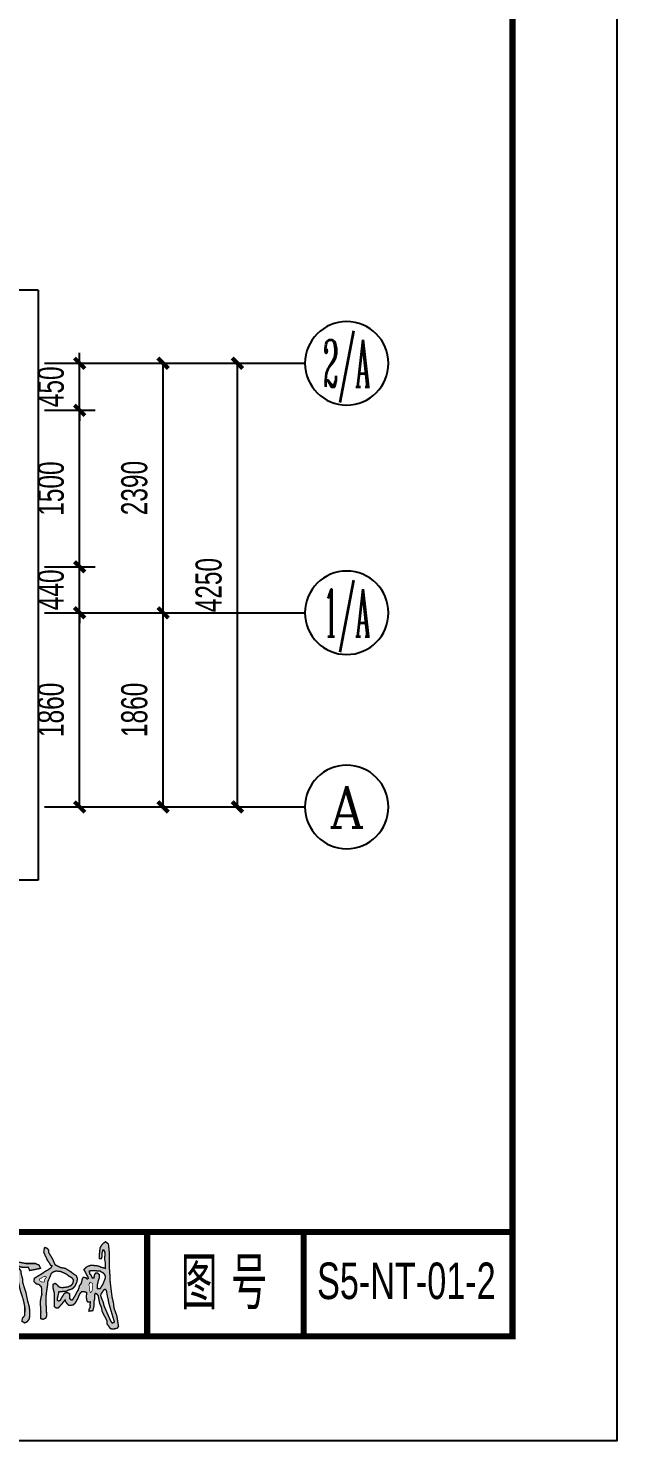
# Model space of a CAD drawing. Extents: x 141823 to 183823, y -39186 to 56515.
# Drawn here: x 178185 to 183823, y -7504 to 6027 of the extents above; entities that cross this region are included whole.
import ezdxf
from ezdxf.enums import TextEntityAlignment as Align

# ---------------------------------------------------------------- set-up
doc = ezdxf.new("R2010")
doc.units = 0
doc.header["$LTSCALE"] = 1000
doc.header["$MEASUREMENT"] = 0
for name, color, linetype in [('ACS_COM', 7, 'Continuous'), ('AXIS', 3, 'Continuous'), ('AXIS_TEXT', 7, 'Continuous'), ('HIDE_B', 7, 'Continuous'), ('图框', 7, 'Continuous'), ('描手写字', 7, 'Continuous')]:
    doc.layers.add(name, color=color, linetype=linetype)
doc.styles.add('_TCH_AXIS', font='COMPLEX', dxfattribs={"bigfont": 'GBCBIG'})
doc.styles.add('COMPLEX', font='COMPLEX')
doc.styles.add('DIM_FONT', font='hztxt_e.shx', dxfattribs={"width": 0.7, "bigfont": 'hztxt.shx'})
doc.styles.get("Standard").update_dxf_attribs({"font": 'hztxt_e.shx', "width": 0.7, "bigfont": 'hztxt.shx'})
doc.dimstyles.new('DIMN50', dxfattribs={"dimtxt": 250, "dimasz": 100, "dimexe": 150, "dimexo": 150, "dimgap": 150, "dimtad": 1, "dimdec": 0, "dimzin": 0, "dimdsep": 46, "dimtxsty": 'DIM_FONT', "dimblk": 'ARCHTICK', "dimcen": 0.09, "dimclrt": 7, "dimazin": 2, "dimtfac": 1, "dimtdec": 0, "dimtix": 1, "dimtmove": 2, "dimatfit": 3, "dimldrblk": 'ARCHTICK', "dimfxl": 0, "dimtolj": 1, "dimtzin": 0, "dimarcsym": 0})

# ---------------------------------------------------------------- blocks, each defined once
blk = doc.blocks.new('_ArchTick')
at = {"color": 0, "linetype": 'ByBlock', "const_width": 0.4}
blk.add_lwpolyline([(-0.5, -0.5), (0.5, 0.5)], dxfattribs=at)
blk = doc.blocks.new('*D58')
at = {"layer": 'AXIS', "color": 0, "lineweight": -2}
for p, q in [((179285, 427), (179627, 427)), ((179477, -1433), (179477, 427)), ((179285, -1433), (179627, -1433))]:
    blk.add_line(p, q, dxfattribs=at)
at = {"layer": 'Defpoints', "color": 0}
for p in [(179135, 427), (179477, 427), (179135, -1433)]:
    blk.add_point(p, dxfattribs=at)
at = {"layer": 'AXIS', "color": 0, "lineweight": -2, "xscale": 100, "yscale": 100, "zscale": 100}
for p, rotation in [((179477, 427), 90), ((179477, -1433), 270)]:
    blk.add_blockref('_ArchTick', p, dxfattribs=dict(at, rotation=rotation))
at = {"layer": 'AXIS', "color": 7, "insert": (179202, -503), "char_height": 250, "attachment_point": 5, "rotation": 90, "style": 'DIM_FONT'}
blk.add_mtext('\\A1;1860', dxfattribs=at)
blk = doc.blocks.new('*D59')
at = {"layer": 'AXIS', "color": 0, "lineweight": -2}
for p, q in [((179285, 2817), (179627, 2817)), ((179477, 427), (179477, 2817)), ((179285, 427), (179627, 427))]:
    blk.add_line(p, q, dxfattribs=at)
at = {"layer": 'Defpoints', "color": 0}
for p in [(179135, 2817), (179477, 2817), (179135, 427)]:
    blk.add_point(p, dxfattribs=at)
at = {"layer": 'AXIS', "color": 0, "lineweight": -2, "xscale": 100, "yscale": 100, "zscale": 100}
for p, rotation in [((179477, 2817), 90), ((179477, 427), 270)]:
    blk.add_blockref('_ArchTick', p, dxfattribs=dict(at, rotation=rotation))
at = {"layer": 'AXIS', "color": 7, "insert": (179202, 1622), "char_height": 250, "attachment_point": 5, "rotation": 90, "style": 'DIM_FONT'}
blk.add_mtext('\\A1;2390', dxfattribs=at)
blk = doc.blocks.new('*D60')
at = {"layer": 'AXIS', "color": 0, "lineweight": -2}
for p, q in [((179996, 2817), (180339, 2817)), ((180189, -1433), (180189, 2817)), ((179996, -1433), (180339, -1433))]:
    blk.add_line(p, q, dxfattribs=at)
at = {"layer": 'Defpoints', "color": 0}
for p in [(179846, 2817), (180189, 2817), (179846, -1433)]:
    blk.add_point(p, dxfattribs=at)
at = {"layer": 'AXIS', "color": 0, "lineweight": -2, "xscale": 100, "yscale": 100, "zscale": 100}
for p, rotation in [((180189, 2817), 90), ((180189, -1433), 270)]:
    blk.add_blockref('_ArchTick', p, dxfattribs=dict(at, rotation=rotation))
at = {"layer": 'AXIS', "color": 7, "insert": (179914, 692), "char_height": 250, "attachment_point": 5, "rotation": 90, "style": 'DIM_FONT'}
blk.add_mtext('\\A1;4250', dxfattribs=at)
blk = doc.blocks.new('*D62')
at = {"layer": 'AXIS', "color": 0, "lineweight": -2}
for p, q in [((178341, 427), (178827, 427)), ((178677, -1433), (178677, 427)), ((178341, -1433), (178827, -1433))]:
    blk.add_line(p, q, dxfattribs=at)
at = {"layer": 'Defpoints', "color": 0}
for p in [(178191, 427), (178677, 427), (178191, -1433)]:
    blk.add_point(p, dxfattribs=at)
at = {"layer": 'AXIS', "color": 0, "lineweight": -2, "xscale": 100, "yscale": 100, "zscale": 100}
for p, rotation in [((178677, 427), 90), ((178677, -1433), 270)]:
    blk.add_blockref('_ArchTick', p, dxfattribs=dict(at, rotation=rotation))
at = {"layer": 'AXIS', "color": 7, "insert": (178402, -503), "char_height": 250, "attachment_point": 5, "rotation": 90, "style": 'DIM_FONT'}
blk.add_mtext('\\A1;1860', dxfattribs=at)
blk = doc.blocks.new('*D63')
at = {"layer": 'AXIS', "color": 0, "lineweight": -2}
for p, q in [((178677, 867), (178677, 967)), ((178341, 867), (178827, 867)), ((178677, 427), (178677, 867)), ((178341, 427), (178827, 427)), ((178677, 427), (178677, 327))]:
    blk.add_line(p, q, dxfattribs=at)
at = {"layer": 'Defpoints', "color": 0}
for p in [(178191, 867), (178677, 867), (178191, 427)]:
    blk.add_point(p, dxfattribs=at)
at = {"layer": 'AXIS', "color": 0, "lineweight": -2, "xscale": 100, "yscale": 100, "zscale": 100}
for p, rotation in [((178677, 867), 270), ((178677, 427), 90)]:
    blk.add_blockref('_ArchTick', p, dxfattribs=dict(at, rotation=rotation))
at = {"layer": 'AXIS', "color": 7, "insert": (178402, 647), "char_height": 250, "attachment_point": 5, "rotation": 90, "style": 'DIM_FONT'}
blk.add_mtext('\\A1;440', dxfattribs=at)
blk = doc.blocks.new('*D64')
at = {"layer": 'AXIS', "color": 0, "lineweight": -2}
for p, q in [((178341, 2367), (178827, 2367)), ((178677, 867), (178677, 2367)), ((178341, 867), (178827, 867))]:
    blk.add_line(p, q, dxfattribs=at)
at = {"layer": 'Defpoints', "color": 0}
for p in [(178191, 2367), (178677, 2367), (178191, 867)]:
    blk.add_point(p, dxfattribs=at)
at = {"layer": 'AXIS', "color": 0, "lineweight": -2, "xscale": 100, "yscale": 100, "zscale": 100}
for p, rotation in [((178677, 2367), 90), ((178677, 867), 270)]:
    blk.add_blockref('_ArchTick', p, dxfattribs=dict(at, rotation=rotation))
at = {"layer": 'AXIS', "color": 7, "insert": (178402, 1617), "char_height": 250, "attachment_point": 5, "rotation": 90, "style": 'DIM_FONT'}
blk.add_mtext('\\A1;1500', dxfattribs=at)
blk = doc.blocks.new('*D65')
at = {"layer": 'AXIS', "color": 0, "lineweight": -2}
for p, q in [((178677, 2817), (178677, 2917)), ((178341, 2817), (178827, 2817)), ((178677, 2367), (178677, 2817)), ((178341, 2367), (178827, 2367)), ((178677, 2367), (178677, 2267))]:
    blk.add_line(p, q, dxfattribs=at)
at = {"layer": 'Defpoints', "color": 0}
for p in [(178191, 2817), (178677, 2817), (178191, 2367)]:
    blk.add_point(p, dxfattribs=at)
at = {"layer": 'AXIS', "color": 0, "lineweight": -2, "xscale": 100, "yscale": 100, "zscale": 100}
for p, rotation in [((178677, 2817), 270), ((178677, 2367), 90)]:
    blk.add_blockref('_ArchTick', p, dxfattribs=dict(at, rotation=rotation))
at = {"layer": 'AXIS', "color": 7, "insert": (178402, 2592), "char_height": 250, "attachment_point": 5, "rotation": 90, "style": 'DIM_FONT'}
blk.add_mtext('\\A1;450', dxfattribs=at)
blk = doc.blocks.new('A$C2F7E0B2C')
at = {"layer": '描手写字'}
h = blk.add_hatch(color=256, dxfattribs=at)
h.paths.add_polyline_path([(667, 406), (680, 411), (688, 418), (696, 422), (706, 425), (716, 425), (718, 418), (709, 406), (705, 401), (703, 389), (703, 381), (692, 379), (683, 381), (675, 383), (668, 389), (663, 399)], flags=16)
h.paths.add_polyline_path([(318, 449), (317, 408), (332, 365), (356, 348), (390, 331), (412, 339), (437, 366), (455, 393), (474, 426), (485, 426), (494, 386), (512, 308), (534, 241), (541, 210), (547, 180), (547, 139), (545, 112), (527, 90), (524, 66), (546, 54), (565, 62), (584, 88), (585, 131), (584, 177), (568, 235), (556, 296), (531, 373), (530, 402), (519, 441), (515, 470), (501, 491), (484, 495), (471, 486), (470, 465), (455, 443), (442, 424), (430, 407), (414, 387), (409, 408), (404, 431), (382, 431), (370, 413), (365, 400), (349, 423), (349, 455), (342, 464), (316, 463)])
h.paths.add_polyline_path([(262, 531), (330, 531), (395, 521), (427, 521), (482, 513), (517, 499), (575, 497), (586, 472), (631, 481), (672, 489), (661, 515), (631, 528), (595, 528), (556, 528), (526, 534), (490, 540), (463, 541), (427, 544), (403, 553), (375, 555), (342, 558), (306, 564), (269, 564), (250, 549), (253, 531)])
h.paths.add_polyline_path([(39, 287), (62, 282), (78, 284), (104, 287), (129, 283), (132, 259), (107, 252), (101, 248), (104, 214), (112, 181), (120, 174), (140, 183), (162, 180), (160, 163), (129, 142), (99, 141), (71, 162), (70, 188), (70, 211), (50, 224), (38, 216), (25, 213), (6, 253), (20, 271), (46, 292)])
h.paths.add_polyline_path([(1066, 372), (1069, 379), (1073, 376), (1080, 373), (1085, 371), (1089, 361), (1088, 348), (1086, 332), (1087, 317), (1079, 302), (1074, 296), (1069, 297), (1066, 308), (1063, 329), (1062, 344), (1058, 358), (1065, 375)], flags=16)
h.paths.add_polyline_path([(1155, 284), (1169, 304), (1178, 318), (1188, 322), (1198, 314), (1202, 291), (1206, 267), (1213, 240), (1216, 218), (1222, 196), (1229, 172), (1262, 61), (1245, 52), (1233, 68), (1180, 188), (1172, 221), (1159, 252), (1153, 271)], flags=16)
h.paths.add_polyline_path([(1061, 467), (1066, 445), (1074, 436), (1081, 423), (1085, 412), (1098, 412), (1103, 437), (1112, 451), (1127, 452), (1141, 440), (1143, 425), (1140, 409), (1134, 392), (1127, 362), (1125, 349), (1127, 328), (1148, 328), (1163, 351), (1175, 374), (1184, 398), (1190, 413), (1189, 428), (1183, 442), (1170, 455), (1155, 462), (1147, 469), (1127, 469), (1112, 470), (1092, 470), (1074, 470)], flags=16)
h.paths.add_polyline_path([(703, 652), (698, 618), (714, 582), (727, 555), (746, 527), (753, 514), (764, 510), (756, 494), (731, 476), (708, 464), (681, 445), (654, 429), (623, 410), (619, 384), (639, 365), (661, 360), (678, 342), (681, 329), (683, 278), (677, 261), (672, 233), (672, 189), (675, 140), (673, 115), (674, 88), (692, 82), (715, 93), (721, 110), (719, 165), (717, 195), (716, 234), (717, 275), (724, 329), (728, 352), (730, 381), (748, 424), (759, 449), (776, 462), (796, 468), (830, 465), (862, 452), (879, 443), (904, 424), (921, 416), (936, 396), (930, 369), (916, 352), (890, 341), (868, 338), (845, 335), (821, 340), (807, 356), (789, 370), (771, 361), (772, 334), (782, 293), (782, 217), (782, 185), (798, 172), (813, 172), (848, 211), (868, 237), (875, 219), (897, 194), (910, 194), (934, 197), (950, 213), (968, 245), (985, 285), (1001, 304), (1021, 304), (1041, 296), (1039, 272), (1038, 259), (1043, 229), (1050, 220), (1070, 222), (1068, 202), (1069, 181), (1060, 162), (1059, 147), (1090, 152), (1095, 172), (1100, 192), (1100, 228), (1105, 248), (1104, 277), (1110, 290), (1120, 287), (1134, 270), (1136, 251), (1145, 209), (1158, 180), (1164, 148), (1174, 125), (1189, 98), (1203, 71), (1203, 46), (1218, 26), (1231, 7), (1258, 5), (1285, 12), (1295, 27), (1281, 112), (1259, 172), (1255, 210), (1243, 263), (1237, 311), (1233, 343), (1227, 397), (1227, 423), (1222, 493), (1222, 565), (1221, 618), (1219, 642), (1214, 684), (1191, 702), (1175, 690), (1163, 678), (1148, 654), (1145, 626), (1141, 593), (1141, 568), (1158, 567), (1162, 580), (1163, 597), (1163, 609), (1166, 620), (1170, 637), (1176, 637), (1184, 626), (1188, 604), (1185, 580), (1185, 556), (1190, 536), (1190, 509), (1190, 489), (1171, 495), (1155, 498), (1140, 505), (1121, 511), (1101, 512), (1070, 513), (1046, 504), (1032, 493), (1019, 479), (1037, 445), (1048, 425), (1055, 409), (1046, 404), (1033, 415), (1014, 418), (1006, 405), (998, 370), (983, 349), (979, 334), (972, 313), (962, 300), (947, 269), (937, 254), (928, 238), (919, 236), (906, 247), (904, 268), (904, 286), (889, 295), (873, 295), (862, 289), (846, 263), (837, 249), (830, 234), (816, 228), (806, 236), (808, 255), (816, 288), (817, 301), (838, 304), (857, 305), (878, 306), (892, 315), (906, 319), (926, 326), (942, 341), (951, 355), (962, 379), (967, 408), (958, 430), (936, 445), (915, 461), (896, 473), (868, 490), (851, 492), (832, 496), (805, 509), (789, 517), (770, 561), (752, 592), (737, 615), (738, 633), (726, 649), (708, 656)])
for points, const_width in [([(703, 652), (698, 618), (714, 582), (727, 555), (746, 527), (753, 514), (764, 510), (756, 494), (731, 476), (708, 464), (681, 445), (654, 429), (623, 410), (619, 384), (639, 365), (661, 360), (678, 342), (681, 329), (683, 278), (677, 261), (672, 233), (672, 189), (675, 140), (673, 115), (674, 88), (692, 82), (715, 93), (721, 110), (719, 165), (717, 195), (716, 234), (717, 275), (724, 329), (728, 352), (730, 381), (748, 424), (759, 449), (776, 462), (796, 468), (830, 465), (862, 452), (879, 443), (904, 424), (921, 416), (936, 396), (930, 369), (916, 352), (890, 341), (868, 338), (845, 335), (821, 340), (807, 356), (789, 370), (771, 361), (772, 334), (782, 293), (782, 217), (782, 185), (798, 172), (813, 172), (848, 211), (868, 237), (875, 219), (897, 194), (910, 194), (934, 197), (950, 213), (968, 245), (985, 285), (1001, 304), (1021, 304), (1041, 296), (1039, 272), (1038, 259), (1043, 229), (1050, 220), (1070, 222), (1068, 202), (1069, 181), (1060, 162), (1059, 147), (1090, 152), (1095, 172), (1100, 192), (1100, 228), (1105, 248), (1104, 277), (1110, 290), (1120, 287), (1134, 270), (1136, 251), (1145, 209), (1158, 180), (1164, 148), (1174, 125), (1189, 98), (1203, 71), (1203, 46), (1218, 26), (1231, 7), (1258, 5), (1285, 12), (1295, 27), (1281, 112), (1259, 172), (1255, 210), (1243, 263), (1237, 311), (1233, 343), (1227, 397), (1227, 423), (1222, 493), (1222, 565), (1221, 618), (1219, 642), (1214, 684), (1191, 702), (1175, 690), (1163, 678), (1148, 654), (1145, 626), (1141, 593), (1141, 568), (1158, 567), (1162, 580), (1163, 597), (1163, 609), (1166, 620), (1170, 637), (1176, 637), (1184, 626), (1188, 604), (1185, 580), (1185, 556), (1190, 536), (1190, 509), (1190, 489), (1171, 495), (1155, 498), (1140, 505), (1121, 511), (1101, 512), (1070, 513), (1046, 504), (1032, 493), (1019, 479), (1037, 445), (1048, 425), (1055, 409), (1046, 404), (1033, 415), (1014, 418), (1006, 405), (998, 370), (983, 349), (979, 334), (972, 313), (962, 300), (947, 269), (937, 254), (928, 238), (919, 236), (906, 247), (904, 268), (904, 286), (889, 295), (873, 295), (862, 289), (846, 263), (837, 249), (830, 234), (816, 228), (806, 236), (808, 255), (816, 288), (817, 301), (838, 304), (857, 305), (878, 306), (892, 315), (906, 319), (926, 326), (942, 341), (951, 355), (962, 379), (967, 408), (958, 430), (936, 445), (915, 461), (896, 473), (868, 490), (851, 492), (832, 496), (805, 509), (789, 517), (770, 561), (752, 592), (737, 615), (738, 633), (726, 649), (708, 656)], 10.8), ([(262, 531), (330, 531), (395, 521), (427, 521), (482, 513), (517, 499), (575, 497), (586, 472), (631, 481), (672, 489), (661, 515), (631, 528), (595, 528), (556, 528), (526, 534), (490, 540), (463, 541), (427, 544), (403, 553), (375, 555), (342, 558), (306, 564), (269, 564), (250, 549), (253, 531)], 10.8), ([(318, 449), (317, 408), (332, 365), (356, 348), (390, 331), (412, 339), (437, 366), (455, 393), (474, 426), (485, 426), (494, 386), (512, 308), (534, 241), (541, 210), (547, 180), (547, 139), (545, 112), (527, 90), (524, 66), (546, 54), (565, 62), (584, 88), (585, 131), (584, 177), (568, 235), (556, 296), (531, 373), (530, 402), (519, 441), (515, 470), (501, 491), (484, 495), (471, 486), (470, 465), (455, 443), (442, 424), (430, 407), (414, 387), (409, 408), (404, 431), (382, 431), (370, 413), (365, 400), (349, 423), (349, 455), (342, 464), (316, 463)], 10.8), ([(1061, 467), (1066, 445), (1074, 436), (1081, 423), (1085, 412), (1098, 412), (1103, 437), (1112, 451), (1127, 452), (1141, 440), (1143, 425), (1140, 409), (1134, 392), (1127, 362), (1125, 349), (1127, 328), (1148, 328), (1163, 351), (1175, 374), (1184, 398), (1190, 413), (1189, 428), (1183, 442), (1170, 455), (1155, 462), (1147, 469), (1127, 469), (1112, 470), (1092, 470), (1074, 470)], 10.8), ([(39, 287), (62, 282), (78, 284), (104, 287), (129, 283), (132, 259), (107, 252), (101, 248), (104, 214), (112, 181), (120, 174), (140, 183), (162, 180), (160, 163), (129, 142), (99, 141), (71, 162), (70, 188), (70, 211), (50, 224), (38, 216), (25, 213), (6, 253), (20, 271), (46, 292)], 10.8), ([(667, 406), (680, 411), (688, 418), (696, 422), (706, 425), (716, 425), (718, 418), (709, 406), (705, 401), (703, 389), (703, 381), (692, 379), (683, 381), (675, 383), (668, 389), (663, 399)], 5.4), ([(1066, 372), (1069, 379), (1073, 376), (1080, 373), (1085, 371), (1089, 361), (1088, 348), (1086, 332), (1087, 317), (1079, 302), (1074, 296), (1069, 297), (1066, 308), (1063, 329), (1062, 344), (1058, 358), (1065, 375)], 5.4), ([(1155, 284), (1169, 304), (1178, 318), (1188, 322), (1198, 314), (1202, 291), (1206, 267), (1213, 240), (1216, 218), (1222, 196), (1229, 172), (1262, 61), (1245, 52), (1233, 68), (1180, 188), (1172, 221), (1159, 252), (1153, 271)], 10.8)]:
    blk.add_lwpolyline(points, close=True, dxfattribs=dict(at, const_width=const_width))
blk = doc.blocks.new('_AXISO')
blk.add_circle((0, 0), 0.5)
at = {"layer": 'AXIS_TEXT', "style": 'COMPLEX', "width": 1.041667}
blk.add_attdef('A', text='', height=0.56, dxfattribs=at).set_placement((-0.25, -0.28), (0.25, -0.28), align=Align.FIT)

msp = doc.modelspace()

# ---------------------------------------------------------------- linework, layer by layer
for p, q in [((178278.7, 3517.1), (174578.7, 3517.1)), ((178278.7, 3517.1), (178278.7, -2132.9)), ((178278.7, -2132.9), (174578.7, -2132.9))]:
    msp.add_line(p, q)
at = {"layer": 'AXIS'}
for p, q in [((178734.6, 2817.1), (180836.2, 2817.1)), ((178734.6, 427.1), (180036.2, 427.1)), ((178734.6, 427.1), (180836.2, 427.1)), ((178734.6, -1432.9), (180836.2, -1432.9))]:
    msp.add_line(p, q, dxfattribs=at)
at = {"layer": 'HIDE_B', "flags": 128}
msp.add_lwpolyline([(144823.3, -5504.3), (144823.3, -5504.3), (144823.3, -5504.3), (144823.3, 21195.7), (144823.3, 21195.7), (144823.3, 21195.7), (182823.3, 21195.7), (182823.3, 21195.7), (182823.3, 21195.7), (182823.3, 21195.7), (182823.3, 21195.7), (182823.3, 21195.7), (182823.3, -5504.3), (182823.3, -5504.3), (144823.3, -5504.3)], close=True, dxfattribs=at)
at = {"layer": '图框', "linetype": 'Continuous'}
msp.add_lwpolyline([(141823.3, 22195.7), (183823.3, 22195.7), (183823.3, -7504.3), (141823.3, -7504.3)], close=True, dxfattribs=at)
at = {"layer": '图框', "linetype": 'Continuous', "const_width": 60}
for points in [[(182823.3, 21195.7), (144823.3, 21195.7), (144823.3, -6504.3), (182823.3, -6504.3), (182823.3, 21195.7)], [(144823.3, -5504.3), (182823.3, -5504.3)], [(179323.3, -6504.3), (179323.3, -5504.3)], [(180823.3, -6504.3), (180823.3, -5504.3)]]:
    msp.add_lwpolyline(points, dxfattribs=at)

# ---------------------------------------------------------------- block references
at = {"layer": 'ACS_COM', "xscale": 1.200000000069849, "yscale": 1.200000000069849, "zscale": 1.200000000069849}
msp.add_blockref('A$C2F7E0B2C', (177495.7, -6440), dxfattribs=at)
at = {"layer": 'AXIS'}
ref = msp.add_blockref('_AXISO', (181236.2, 2817.1), dxfattribs=dict(at, xscale=-800, yscale=800, zscale=800))
ref.add_attrib('A', '2/A', dxfattribs={"layer": 'AXIS_TEXT', "height": 452.55, "style": '_TCH_AXIS', "width": 0.35}).set_placement((181010, 2590.8), (181462.5, 2590.8), align=Align.FIT)
ref = msp.add_blockref('_AXISO', (181236.2, 427.1), dxfattribs=dict(at, xscale=-800, yscale=800, zscale=800))
ref.add_attrib('A', '1/A', dxfattribs={"layer": 'AXIS_TEXT', "height": 452.55, "style": '_TCH_AXIS', "width": 0.381818}).set_placement((181010, 200.8), (181462.5, 200.8), align=Align.FIT)
ref = msp.add_blockref('_AXISO', (181236.2, -1432.9), dxfattribs=dict(at, xscale=-800, yscale=800, zscale=800))
ref.add_attrib('A', 'A', dxfattribs={"layer": 'AXIS_TEXT', "height": 396.5, "style": '_TCH_AXIS'}).set_placement((181066.3, -1631.1), (181406.2, -1631.1), align=Align.FIT)

# ---------------------------------------------------------------- texts
at = {"layer": '图框', "linetype": 'Continuous', "width": 0.7}
for s, height, p in [('图 号', 500, (180061.6, -5994.9)), ('S5-NT-01-2', 350, (181807.7, -5972))]:
    msp.add_text(s, height=height, dxfattribs=at).set_placement(p, align=Align.MIDDLE_CENTER)

# ---------------------------------------------------------------- dimensions: what is measured, and where the dimension line sits
at = {"layer": 'AXIS'}
for p1, p2, distance, picture, middle in [((178190.9, 2367.1), (178190.9, 2817.1), -486.1, '*D65', (178402.1, 2592.1)), ((179134.6, 427.1), (179134.6, 2817.1), -342.4, '*D59', (179202.1, 1622.1)), ((179846.2, -1432.9), (179846.2, 2817.1), -342.4, '*D60', (179913.7, 692.1)), ((178190.9, 867.1), (178190.9, 2367.1), -486.1, '*D64', (178402.1, 1617.1)), ((178190.9, 427.1), (178190.9, 867.1), -486.1, '*D63', (178402.1, 647.1)), ((178190.9, -1432.9), (178190.9, 427.1), -486.1, '*D62', (178402.1, -502.9)), ((179134.6, -1432.9), (179134.6, 427.1), -342.4, '*D58', (179202.1, -502.9))]:
    dim = msp.add_aligned_dim(p1=p1, p2=p2, distance=distance, dimstyle='DIMN50', dxfattribs=at)
    dim.commit()
    dim.dimension.update_dxf_attribs({"geometry": picture, "text_midpoint": middle})

doc.saveas('drawing.dxf')
